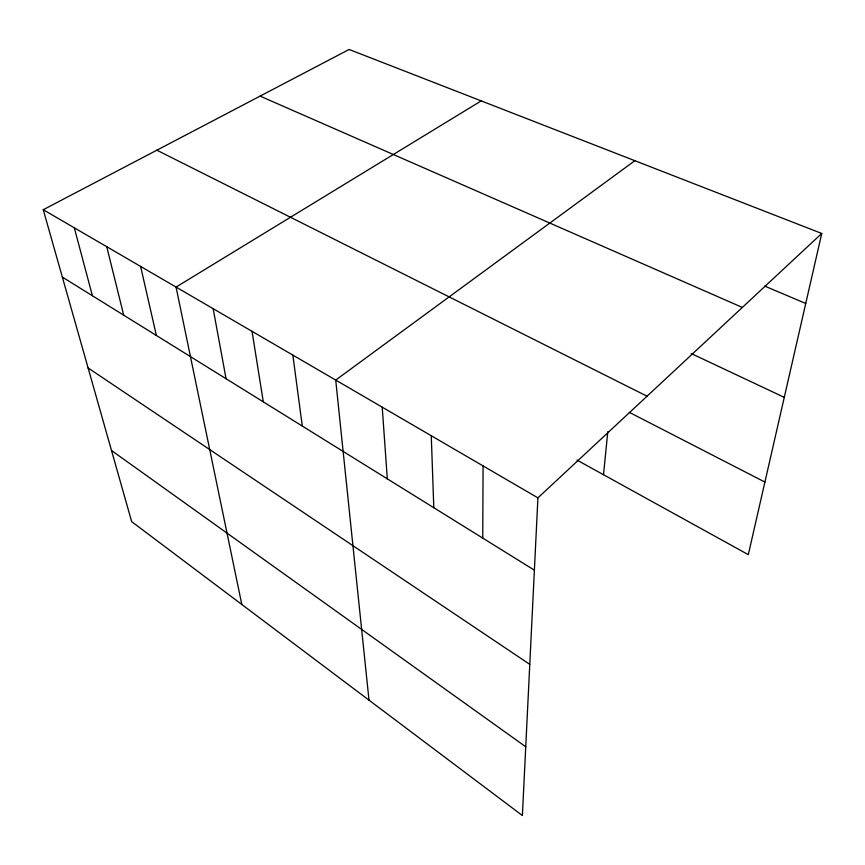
<?xml version="1.0" encoding="UTF-8"?>
<svg xmlns="http://www.w3.org/2000/svg" width="865" height="865" viewBox="0 0 865 865"><rect width="100%" height="100%" fill="white"/><g stroke="black" fill="none" stroke-linecap="round" stroke-linejoin="round"><path stroke-width="1.3" d="M482.746 538.106L483.081 465.921M821.75 233.463L537.922 497.862L522.384 815.533L131.664 521.627L43.25 209.719L349.125 49.467L821.75 233.463L748.312 554.649L577.02 460.104M603.5 474.723L607.803 431.635M634.845 160.706L335.717 380.081L368.998 700.153M481.21 100.891L176.049 287.083L241.811 604.484M764.703 286.077L805.737 303.474M260.095 96.112L742.343 307.432M691.254 353.547L784.274 397.359M156.857 150.196L647.042 396.213M629.504 412.443L764.909 482.065M43.25 209.719L537.922 497.862M62.345 277.092L534.386 570.165M88.1 367.96L529.78 664.363M111.499 450.492L525.747 746.776M74.314 227.819L92.404 295.754M106.741 246.698L123.717 315.195M140.617 266.442L156.381 335.469M213.158 308.686L226.068 378.74M252.039 331.338L263.306 401.857M292.846 355.104L302.285 426.056M382.211 407.166L387.315 478.853M431.267 435.733L433.798 507.712"/></g></svg>
